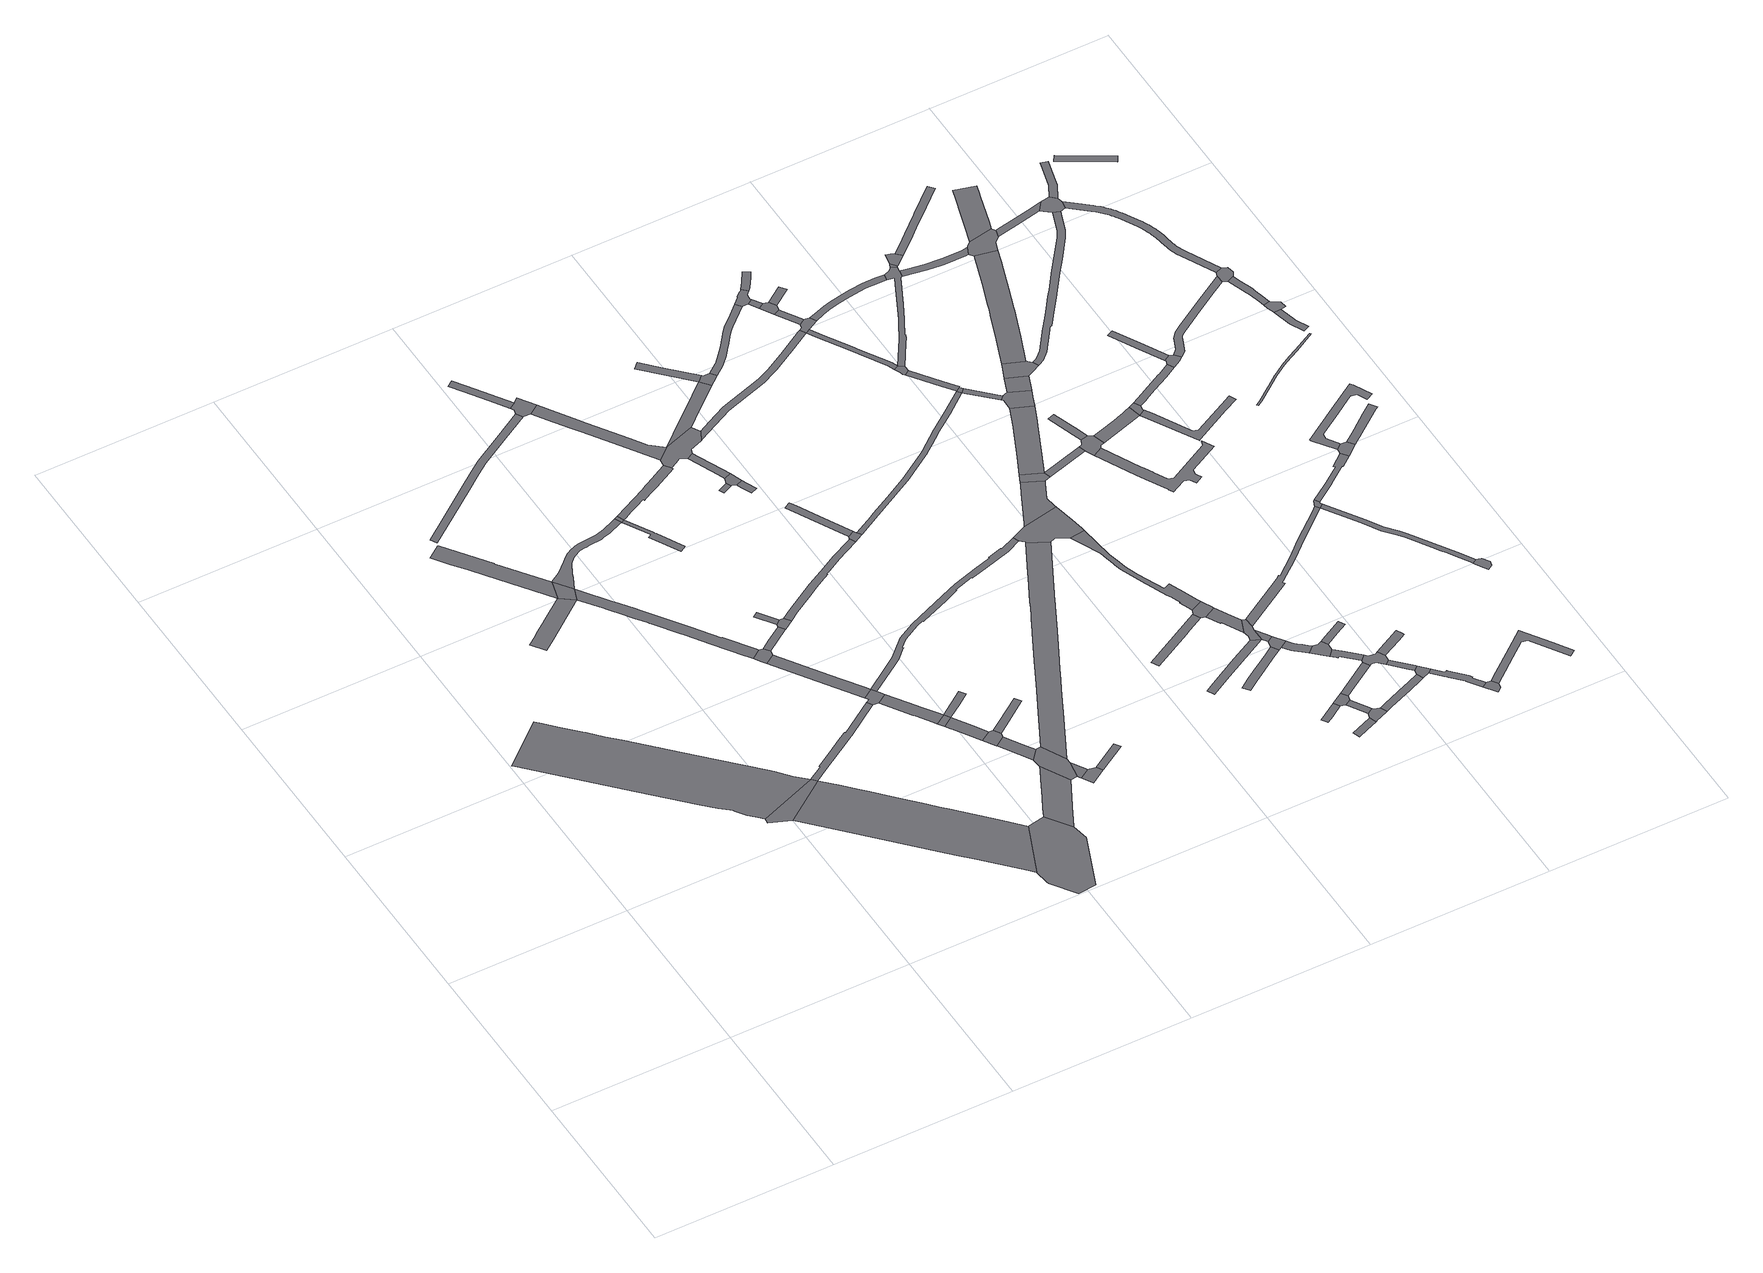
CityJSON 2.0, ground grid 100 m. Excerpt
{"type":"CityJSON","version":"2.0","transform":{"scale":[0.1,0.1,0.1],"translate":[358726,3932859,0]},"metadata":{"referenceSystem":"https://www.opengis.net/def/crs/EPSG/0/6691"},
"CityObjects":{
"road1":{"type":"Road","attributes":{"function":"2","RoadStructureAttribute.sectionType":"1"},"geometry":[{"type":"MultiSurface","lod":"1","boundaries":[[[0,1,2,3,4,5,6,7,8,9,10,11,12,13,14,15,16,17,18,19,20,21,22,23,24,25,26,27]]]}]},
"road2":{"type":"Road","geometry":[{"type":"MultiSurface","lod":"1","boundaries":[[[13,12,28,29,30]]]}]},
"road3":{"type":"Road","attributes":{"RoadStructureAttribute.sectionType":"1"},"geometry":[{"type":"MultiSurface","lod":"1","boundaries":[[[31,32,33,34,35,36,37,38,39,40]]]}]},
"road4":{"type":"Road","attributes":{"RoadStructureAttribute.sectionType":"1"},"geometry":[{"type":"MultiSurface","lod":"1","boundaries":[[[41,42,43,44,45,34,46,47,48,49,50]]]}]},
"road5":{"type":"Road","attributes":{"function":"2","RoadStructureAttribute.sectionType":"1"},"geometry":[{"type":"MultiSurface","lod":"1","boundaries":[[[51,52,53,54,55,56,57,58,30,29,59,60,61,62,63,64,65,66]]]}]},
"road6":{"type":"Road","geometry":[{"type":"MultiSurface","lod":"1","boundaries":[[[34,33,67,46]]]}]},
"road7":{"type":"Road","attributes":{"RoadStructureAttribute.sectionType":"1"},"geometry":[{"type":"MultiSurface","lod":"1","boundaries":[[[68,69,70,71,72,73,74,75,76,77,78,79,80,81,13,30]]]}]},
"road8":{"type":"Road","attributes":{"RoadStructureAttribute.sectionType":"1"},"geometry":[{"type":"MultiSurface","lod":"1","boundaries":[[[33,82,83,84,85,86,87,88,89,90,91,92,93,94,95,96,97,98,99,100,101,102,103,104,105,106,67]]]}]},
"road9":{"type":"Road","attributes":{"RoadStructureAttribute.sectionType":"1"},"geometry":[{"type":"MultiSurface","lod":"1","boundaries":[[[107,108,109,110,111,112,113,114,115,116,117,118,119,120,121,122,123,124,125,46,67,126,127,128,129,130,131,132,133,134,135,136,137,138,139,140,141,142,143,144]]]}]},
"road10":{"type":"Road","attributes":{"RoadStructureAttribute.sectionType":"1"},"geometry":[{"type":"MultiSurface","lod":"1","boundaries":[[[145,146,147,148,149,150,151,152,153,154,155,156,157,158,159,160]]]}]},
"road11":{"type":"Road","geometry":[{"type":"MultiSurface","lod":"1","boundaries":[[[161,162,163,164,165,96,95]]]}]},
"road12":{"type":"Road","geometry":[{"type":"MultiSurface","lod":"1","boundaries":[[[166,167,168,66,65,169,170,171,172,173]]]}]},
"road13":{"type":"Road","attributes":{"RoadStructureAttribute.sectionType":"1"},"geometry":[{"type":"MultiSurface","lod":"1","boundaries":[[[174,175,176,177,163,162,178,179,180]]]}]},
"road14":{"type":"Road","attributes":{"RoadStructureAttribute.sectionType":"1"},"geometry":[{"type":"MultiSurface","lod":"1","boundaries":[[[164,181,182,183,184,165]]]}]},
"road15":{"type":"Road","geometry":[{"type":"MultiSurface","lod":"1","boundaries":[[[180,185,73,72,186,187,188,189,174]]]}]},
"road16":{"type":"Road","attributes":{"RoadStructureAttribute.sectionType":"1"},"geometry":[{"type":"MultiSurface","lod":"1","boundaries":[[[190,191,192,193]]]}]},
"road17":{"type":"Road","geometry":[{"type":"MultiSurface","lod":"1","boundaries":[[[194,195,107,144]]]}]},
"road18":{"type":"Road","attributes":{"RoadStructureAttribute.sectionType":"1"},"geometry":[{"type":"MultiSurface","lod":"1","boundaries":[[[196,197,198,199,187,186,200,201,202,203]]]}]},
"road19":{"type":"Road","geometry":[{"type":"MultiSurface","lod":"1","boundaries":[[[192,183,182,204,205,193]]]}]},
"road20":{"type":"Road","attributes":{"RoadStructureAttribute.sectionType":"1"},"geometry":[{"type":"MultiSurface","lod":"1","boundaries":[[[206,207,208,209,210,211,212,213,194,144]]]}]},
"road21":{"type":"Road","attributes":{"RoadStructureAttribute.sectionType":"1"},"geometry":[{"type":"MultiSurface","lod":"1","boundaries":[[[214,215,216,217,218,168,167,219,220,221,222,223]]]}]},
"road22":{"type":"Road","geometry":[{"type":"MultiSurface","lod":"1","boundaries":[[[224,225,196,203]]]}]},
"road23":{"type":"Road","attributes":{"RoadStructureAttribute.sectionType":"1"},"geometry":[{"type":"MultiSurface","lod":"1","boundaries":[[[224,226,227,228,229,230,231,232,233,225]]]}]},
"road24":{"type":"Road","geometry":[{"type":"MultiSurface","lod":"1","boundaries":[[[234,235,236,230,229,237]]]}]},
"road25":{"type":"Road","attributes":{"RoadStructureAttribute.sectionType":"1"},"geometry":[{"type":"MultiSurface","lod":"1","boundaries":[[[238,239,240,241,242,243,244]]]}]},
"road26":{"type":"Road","attributes":{"RoadStructureAttribute.sectionType":"1"},"geometry":[{"type":"MultiSurface","lod":"1","boundaries":[[[245,246,247,248,249,250,234,237]]]}]},
"road27":{"type":"Road","attributes":{"RoadStructureAttribute.sectionType":"1"},"geometry":[{"type":"MultiSurface","lod":"1","boundaries":[[[251,252,253,254,196,225]]]}]},
"road28":{"type":"Road","attributes":{"RoadStructureAttribute.sectionType":"1"},"geometry":[{"type":"MultiSurface","lod":"1","boundaries":[[[255,256,257,258,259,260,261,262,195,194,263,264,265,266,267,268,269,270,271,272,273,274,275]]]}]},
"road29":{"type":"Road","geometry":[{"type":"MultiSurface","lod":"1","boundaries":[[[276,277,248,247,223,222,278,279]]]}]},
"road30":{"type":"Road","geometry":[{"type":"MultiSurface","lod":"1","boundaries":[[[159,280,281,282,283,284,244,243,285,160]]]}]},
"road31":{"type":"Road","attributes":{"RoadStructureAttribute.sectionType":"1"},"geometry":[{"type":"MultiSurface","lod":"1","boundaries":[[[278,286,287,288,279]]]}]},
"road32":{"type":"Road","geometry":[{"type":"MultiSurface","lod":"1","boundaries":[[[286,289,290,291,292,287]]]}]},
"road33":{"type":"Road","attributes":{"RoadStructureAttribute.sectionType":"1"},"geometry":[{"type":"MultiSurface","lod":"1","boundaries":[[[235,293,294,295,296,236]]]}]},
"road34":{"type":"Road","attributes":{"RoadStructureAttribute.sectionType":"1"},"geometry":[{"type":"MultiSurface","lod":"1","boundaries":[[[297,298,299,300,301,302,205,204,303,304,305,306,307,308,309,310,311,312,313]]]}]},
"road35":{"type":"Road","attributes":{"RoadStructureAttribute.sectionType":"1"},"geometry":[{"type":"MultiSurface","lod":"1","boundaries":[[[314,315,316,317,318,319,282,281,320,321,322,323,324,325,326]]]}]},
"road36":{"type":"Road","attributes":{"RoadStructureAttribute.sectionType":"1"},"geometry":[{"type":"MultiSurface","lod":"1","boundaries":[[[291,327,328,292]]]}]},
"road37":{"type":"Road","attributes":{"RoadStructureAttribute.sectionType":"1"},"geometry":[{"type":"MultiSurface","lod":"1","boundaries":[[[329,330,331,332]]]}]},
"road38":{"type":"Road","geometry":[{"type":"MultiSurface","lod":"1","boundaries":[[[275,274,333,334,335,336,337,338,339,340,314,326]]]}]},
"road39":{"type":"Road","attributes":{"RoadStructureAttribute.sectionType":"1"},"geometry":[{"type":"MultiSurface","lod":"1","boundaries":[[[335,341,342,343,344,345,346,336]]]}]},
"road40":{"type":"Road","geometry":[{"type":"MultiSurface","lod":"1","boundaries":[[[347,348,349,344,343,329,332]]]}]},
"road41":{"type":"Road","attributes":{"RoadStructureAttribute.sectionType":"1"},"geometry":[{"type":"MultiSurface","lod":"1","boundaries":[[[348,350,351,352,353,349]]]}]},
"road42":{"type":"Road","attributes":{"RoadStructureAttribute.sectionType":"1"},"geometry":[{"type":"MultiSurface","lod":"1","boundaries":[[[189,354,355,356,357,358,359,360,361,362,363,364,365,366,367,368,369,370,371,372,373,374,375,376,377,378,379,380,381,382,383,384,385,386,387,388,389,174]]]}]},
"road43":{"type":"Road","attributes":{"RoadStructureAttribute.sectionType":"1"},"geometry":[{"type":"MultiSurface","lod":"1","boundaries":[[[390,391,392,393,394,395,396]]]}]},
"road44":{"type":"Road","geometry":[{"type":"MultiSurface","lod":"1","boundaries":[[[397,313,312,398,399,400,390,396]]]}]},
"road45":{"type":"Road","attributes":{"RoadStructureAttribute.sectionType":"1"},"geometry":[{"type":"MultiSurface","lod":"1","boundaries":[[[401,402,314,340,403,404,405,406,407]]]}]},
"road46":{"type":"Road","attributes":{"RoadStructureAttribute.sectionType":"1"},"geometry":[{"type":"MultiSurface","lod":"1","boundaries":[[[408,409,410,411,412,413,414,415,416,417,418,419,420,277,276,421,422,423,424,425,426,427,428,429,430,431,432,433,434,435]]]}]},
"road47":{"type":"Road","attributes":{"RoadStructureAttribute.sectionType":"1"},"geometry":[{"type":"MultiSurface","lod":"1","boundaries":[[[436,437,438,439,407]]]}]},
"road48":{"type":"Road","geometry":[{"type":"MultiSurface","lod":"1","boundaries":[[[440,441,436,407,406,442,443]]]}]},
"road49":{"type":"Road","attributes":{"RoadStructureAttribute.sectionType":"1"},"geometry":[{"type":"MultiSurface","lod":"1","boundaries":[[[444,445,446,447,448,449,450,451,452,453,454,455,456,457,458,459,460,461,462,463,464,339,338]]]}]},
"road50":{"type":"Road","attributes":{"RoadStructureAttribute.sectionType":"1"},"geometry":[{"type":"MultiSurface","lod":"1","boundaries":[[[465,466,467,468,469,470,471,472,473,474,400,399,475,476,477,478,479,480,481,482,483,484,485,486]]]}]},
"road51":{"type":"Road","attributes":{"RoadStructureAttribute.sectionType":"1"},"geometry":[{"type":"MultiSurface","lod":"1","boundaries":[[[487,488,489,490,491,492,493,494,495,496,497,498,499,500,501,502,503,504,505,506,440,443]]]}]},
"road52":{"type":"Road","attributes":{"RoadStructureAttribute.sectionType":"1"},"geometry":[{"type":"MultiSurface","lod":"1","boundaries":[[[507,508,509,510,511,512]]]}]},
"road53":{"type":"Road","attributes":{"RoadStructureAttribute.sectionType":"1"},"geometry":[{"type":"MultiSurface","lod":"1","boundaries":[[[513,514,515,516,517,518,519,520,521]]]}]},
"road54":{"type":"Road","geometry":[{"type":"MultiSurface","lod":"1","boundaries":[[[434,522,523,524,525,526,527,528,529,530,531,376,375,532,435]]]}]},
"road55":{"type":"Road","attributes":{"RoadStructureAttribute.sectionType":"1"},"geometry":[{"type":"MultiSurface","lod":"1","boundaries":[[[533,534,535,536,537,538,539,540,541,542,543,544]]]}]},
"road56":{"type":"Road","attributes":{"RoadStructureAttribute.sectionType":"1"},"geometry":[{"type":"MultiSurface","lod":"1","boundaries":[[[545,546,547,548,549,550]]]}]},
"road57":{"type":"Road","attributes":{"RoadStructureAttribute.sectionType":"1"},"geometry":[{"type":"MultiSurface","lod":"1","boundaries":[[[551,552,553,554,555]]]}]},
"road58":{"type":"Road","attributes":{"RoadStructureAttribute.sectionType":"1"},"geometry":[{"type":"MultiSurface","lod":"1","boundaries":[[[556,557,558,559,560,561,562,563,564,565,566,567,524,523,568,569,570,571,572,573,574,575,576,577,578,579,580,581]]]}]},
"road59":{"type":"Road","geometry":[{"type":"MultiSurface","lod":"1","boundaries":[[[582,583,584,585,586,587,588,589,590,530,529]]]}]},
"road60":{"type":"Road","geometry":[{"type":"MultiSurface","lod":"1","boundaries":[[[591,512,511,592,593,594,595,556,581]]]}]},
"road61":{"type":"Road","geometry":[{"type":"MultiSurface","lod":"1","boundaries":[[[596,597,550,549,598,599,600]]]}]},
"road62":{"type":"Road","geometry":[{"type":"MultiSurface","lod":"1","boundaries":[[[601,602,603,604,605,606,607,608,609,610,611,496,495]]]}]},
"road63":{"type":"Road","attributes":{"RoadStructureAttribute.sectionType":"1"},"geometry":[{"type":"MultiSurface","lod":"1","boundaries":[[[612,593,592,613,614,615,616,617]]]}]},
"road64":{"type":"Road","attributes":{"RoadStructureAttribute.sectionType":"1"},"geometry":[{"type":"MultiSurface","lod":"1","boundaries":[[[618,619,602,601]]]}]},
"road65":{"type":"Road","attributes":{"RoadStructureAttribute.sectionType":"1"},"geometry":[{"type":"MultiSurface","lod":"1","boundaries":[[[620,621,599,598,622,623]]]}]},
"road66":{"type":"Road","geometry":[{"type":"MultiSurface","lod":"1","boundaries":[[[616,624,513,521,625,626,627,617]]]}]},
"road67":{"type":"Road","geometry":[{"type":"MultiSurface","lod":"1","boundaries":[[[619,618,628,629,630,631,632]]]}]},
"road68":{"type":"Road","geometry":[{"type":"MultiSurface","lod":"1","boundaries":[[[633,620,623,551,555,634,635,636,637]]]}]},
"road69":{"type":"Road","attributes":{"RoadStructureAttribute.sectionType":"1"},"geometry":[{"type":"MultiSurface","lod":"1","boundaries":[[[629,628,638,639]]]}]},
"road70":{"type":"Road","geometry":[{"type":"MultiSurface","lod":"1","boundaries":[[[640,641,625,521,642]]]}]},
"road71":{"type":"Road","geometry":[{"type":"MultiSurface","lod":"1","boundaries":[[[643,640,642,544,543,644,645]]]}]},
"road72":{"type":"Road","geometry":[{"type":"MultiSurface","lod":"1","boundaries":[[[586,585,646,647,648]]]}]},
"road73":{"type":"Road","geometry":[{"type":"MultiSurface","lod":"1","boundaries":[[[649,639,638,650,455,454,651,652]]]}]},
"road74":{"type":"Road","attributes":{"RoadStructureAttribute.sectionType":"1"},"geometry":[{"type":"MultiSurface","lod":"1","boundaries":[[[605,653,654,655,656,657,606]]]}]},
"road75":{"type":"Road","attributes":{"RoadStructureAttribute.sectionType":"1"},"geometry":[{"type":"MultiSurface","lod":"1","boundaries":[[[658,659,660,661,651,454,662,663,664,665,666,667]]]}]},
"road76":{"type":"Road","attributes":{"RoadStructureAttribute.sectionType":"1"},"geometry":[{"type":"MultiSurface","lod":"1","boundaries":[[[668,669,670,671,672,673,674,675,676,677,643,645]]]}]},
"road77":{"type":"Road","attributes":{"RoadStructureAttribute.sectionType":"1"},"geometry":[{"type":"MultiSurface","lod":"1","boundaries":[[[631,678,679,632]]]}]},
"road78":{"type":"Road","attributes":{"RoadStructureAttribute.sectionType":"1"},"geometry":[{"type":"MultiSurface","lod":"1","boundaries":[[[680,681,682,683,596,600]]]}]},
"road79":{"type":"Road","geometry":[{"type":"MultiSurface","lod":"1","boundaries":[[[684,672,671,685,686,687,688]]]}]},
"road80":{"type":"Road","geometry":[{"type":"MultiSurface","lod":"1","boundaries":[[[689,690,691,692,693,694,695,667,666]]]}]},
"road81":{"type":"Road","attributes":{"RoadStructureAttribute.sectionType":"1"},"geometry":[{"type":"MultiSurface","lod":"1","boundaries":[[[696,697,693,692,698,699,700]]]}]},
"road82":{"type":"Road","attributes":{"RoadStructureAttribute.sectionType":"1"},"geometry":[{"type":"MultiSurface","lod":"1","boundaries":[[[636,701,702,703,704,705,706,707,708,709,637]]]}]},
"road83":{"type":"Road","attributes":{"RoadStructureAttribute.sectionType":"1"},"geometry":[{"type":"MultiSurface","lod":"1","boundaries":[[[710,711,712,686,685,713,714,715,716,717]]]}]},
"road84":{"type":"Road","attributes":{"RoadStructureAttribute.sectionType":"1"},"geometry":[{"type":"MultiSurface","lod":"1","boundaries":[[[718,719,720,721,648,647,722,723,724,725]]]}]},
"road85":{"type":"Road","attributes":{"RoadStructureAttribute.sectionType":"1"},"geometry":[{"type":"MultiSurface","lod":"1","boundaries":[[[726,727,647,646]]]}]},
"road86":{"type":"Road","geometry":[{"type":"MultiSurface","lod":"1","boundaries":[[[699,465,486,728,729,730,731,700]]]}]},
"road87":{"type":"Road","attributes":{"RoadStructureAttribute.sectionType":"1"},"geometry":[{"type":"MultiSurface","lod":"1","boundaries":[[[687,732,733,734,735,688]]]}]},
"road88":{"type":"Road","geometry":[{"type":"MultiSurface","lod":"1","boundaries":[[[716,682,681,736,737,738,739,740,741,742,743,717]]]}]},
"road89":{"type":"Road","attributes":{"RoadStructureAttribute.sectionType":"1"},"geometry":[{"type":"MultiSurface","lod":"1","boundaries":[[[744,745,728,486]]]}]},
"road90":{"type":"Road","attributes":{"RoadStructureAttribute.sectionType":"1"},"geometry":[{"type":"MultiSurface","lod":"1","boundaries":[[[746,747,748,749,750,751,752,753,754,755,756,757,758,759,760,761,762,763,764,765,766,649,652]]]}]},
"road91":{"type":"Road","attributes":{"RoadStructureAttribute.sectionType":"1"},"geometry":[{"type":"MultiSurface","lod":"1","boundaries":[[[767,768,739,738,769,770,771,772]]]}]},
"road92":{"type":"Road","geometry":[{"type":"MultiSurface","lod":"1","boundaries":[[[771,705,704,773,774,772]]]}]},
"road93":{"type":"Road","geometry":[{"type":"MultiSurface","lod":"1","boundaries":[[[775,776,777,745,744,778,718,725]]]}]},
"road94":{"type":"Road","attributes":{"RoadStructureAttribute.sectionType":"1"},"geometry":[{"type":"MultiSurface","lod":"1","boundaries":[[[695,779,780,781,782,783,784,785,786,787,788,789,790,791,792,793,794,795,796,797,798,755,754,799,800,801,802,803,667]]]}]},
"road95":{"type":"Road","geometry":[{"type":"MultiSurface","lod":"1","boundaries":[[[804,727,726,805,806,807,808,809,810,811]]]}]},
"road96":{"type":"Road","attributes":{"RoadStructureAttribute.sectionType":"1"},"geometry":[{"type":"MultiSurface","lod":"1","boundaries":[[[810,812,813,814,815,811]]]}]},
"road97":{"type":"Road","attributes":{"RoadStructureAttribute.sectionType":"1"},"geometry":[{"type":"MultiSurface","lod":"1","boundaries":[[[816,817,818,819,741,740]]]}]},
"road98":{"type":"Road","attributes":{"RoadStructureAttribute.sectionType":"1"},"geometry":[{"type":"MultiSurface","lod":"1","boundaries":[[[626,820,821,822,823,824,825,826,827,828,829,830,831,832,833,834,835,836,627]]]}]},
"road99":{"type":"Road","attributes":{"RoadStructureAttribute.sectionType":"1"},"geometry":[{"type":"MultiSurface","lod":"1","boundaries":[[[837,777,776,838]]]}]},
"road100":{"type":"Road","attributes":{"RoadStructureAttribute.sectionType":"1"},"geometry":[{"type":"MultiSurface","lod":"1","boundaries":[[[839,840,841,842,843,844,845,846,847,848,849,850,851,852,853,774,773]]]}]},
"road101":{"type":"Road","geometry":[{"type":"MultiSurface","lod":"1","boundaries":[[[854,855,845,844,856,857]]]}]},
"road102":{"type":"Road","geometry":[{"type":"MultiSurface","lod":"1","boundaries":[[[858,859,860,837,838,861,862,863,864,865,866]]]}]},
"road103":{"type":"Road","attributes":{"RoadStructureAttribute.sectionType":"1"},"geometry":[{"type":"MultiSurface","lod":"1","boundaries":[[[867,868,869,870,871,872,873,874,875,876,877,878,879,880,881,882,883,884,885,886,887,888,806,805]]]}]},
"road104":{"type":"Road","attributes":{"RoadStructureAttribute.sectionType":"1"},"geometry":[{"type":"MultiSurface","lod":"1","boundaries":[[[889,890,891,892,893,894,895,896,809,808,897]]]}]},
"road105":{"type":"Road","geometry":[{"type":"MultiSurface","lod":"1","boundaries":[[[793,792,898,899]]]}]},
"road106":{"type":"Road","geometry":[{"type":"MultiSurface","lod":"1","boundaries":[[[898,900,901,902,903,899]]]}]},
"road107":{"type":"Road","geometry":[{"type":"MultiSurface","lod":"1","boundaries":[[[904,905,906,907,908,889,897,909]]]}]},
"road108":{"type":"Road","attributes":{"RoadStructureAttribute.sectionType":"1"},"geometry":[{"type":"MultiSurface","lod":"1","boundaries":[[[910,911,912,913,914,915,916,917,918,919,920,921,922,923,924,925,926,927,928,929,858,866]]]}]},
"road109":{"type":"Road","attributes":{"RoadStructureAttribute.sectionType":"1"},"geometry":[{"type":"MultiSurface","lod":"1","boundaries":[[[930,931,932,933,934,935,936,937,938,939,940,791,790]]]}]},
"road110":{"type":"Road","attributes":{"RoadStructureAttribute.sectionType":"1"},"geometry":[{"type":"MultiSurface","lod":"1","boundaries":[[[941,942,943,944,945,946,947,948,949,950,951,855,854]]]}]},
"road111":{"type":"Road","geometry":[{"type":"MultiSurface","lod":"1","boundaries":[[[952,953,830,829,954,955,956,957]]]}]},
"road112":{"type":"Road","attributes":{"RoadStructureAttribute.sectionType":"1"},"geometry":[{"type":"MultiSurface","lod":"1","boundaries":[[[897,958,959,960,961,962,963,964,965,966,967,909]]]}]},
"road113":{"type":"Road","attributes":{"RoadStructureAttribute.sectionType":"1"},"geometry":[{"type":"MultiSurface","lod":"1","boundaries":[[[968,969,970,971,972,973,906,905,974,975,976,977,978]]]}]},
"road114":{"type":"Road","attributes":{"RoadStructureAttribute.sectionType":"1"},"geometry":[{"type":"MultiSurface","lod":"1","boundaries":[[[979,980,981,982,983,984,985,986,987,988,989,990,901,900]]]}]},
"road115":{"type":"Road","attributes":{"RoadStructureAttribute.sectionType":"1"},"geometry":[{"type":"MultiSurface","lod":"1","boundaries":[[[829,991,992,993,994,995,996,997,998,999,1000,1001,1002,1003,1004,1005,1006,1007,954]]]}]},
"road116":{"type":"Road","attributes":{"RoadStructureAttribute.sectionType":"1"},"geometry":[{"type":"MultiSurface","lod":"1","boundaries":[[[1008,1009,1010,1011,1012,1013,1014,1015,1016,1017,1018,1019,1020,1021,1022,1023,864,863,1024,1025,1026,1027,1028,1029,1030,1031,1032,1033,1034,1035,1036,1037,1038,1039,1040]]]}]},
"road117":{"type":"Road","attributes":{"RoadStructureAttribute.sectionType":"1"},"geometry":[{"type":"MultiSurface","lod":"1","boundaries":[[[1041,1042,1043,1044,1045,957,956,1046,1047,1048,1049,1050,1051]]]}]},
"road118":{"type":"Road","geometry":[{"type":"MultiSurface","lod":"1","boundaries":[[[934,920,919,1052,1053,1054,1055,1056,1057,935]]]}]},
"road119":{"type":"Road","attributes":{"RoadStructureAttribute.sectionType":"1"},"geometry":[{"type":"MultiSurface","lod":"1","boundaries":[[[1058,1059,1060,1061,1062,1063]]]}]},
"road120":{"type":"Road","geometry":[{"type":"MultiSurface","lod":"1","boundaries":[[[1064,1065,1066,1063,1062,1067,968,978]]]}]},
"road121":{"type":"Road","geometry":[{"type":"MultiSurface","lod":"1","boundaries":[[[1068,1001,1000,1069,1070,1071,1072,1073,1074,1075]]]}]},
"road122":{"type":"Road","attributes":{"RoadStructureAttribute.sectionType":"1"},"geometry":[{"type":"MultiSurface","lod":"1","boundaries":[[[1055,1076,1077,1078,1079,1080,1081,1082,1083,1084,1056]]]}]},
"road123":{"type":"Road","geometry":[{"type":"MultiSurface","lod":"1","boundaries":[[[1041,1051,1085,1086,1087,1088]]]}]},
"road124":{"type":"Road","attributes":{"RoadStructureAttribute.sectionType":"1"},"geometry":[{"type":"MultiSurface","lod":"1","boundaries":[[[1053,1089,1090,1091,1092,1093,1094,1095,1096,1054]]]}]},
"road125":{"type":"Road","attributes":{"RoadStructureAttribute.sectionType":"1"},"geometry":[{"type":"MultiSurface","lod":"1","boundaries":[[[1087,1097,1098,1099,1100,1101,1102,1103,1104,1105,1106,1107,1108,1109,1110,1088]]]}]},
"road126":{"type":"Road","attributes":{"RoadStructureAttribute.sectionType":"1"},"geometry":[{"type":"MultiSurface","lod":"1","boundaries":[[[1065,1111,1112,1113,1114,1115,1116,1117,1118,1119,1120,1121,1122,1123,1124,1125,1126,1127,1128,1129,1130,1131,1132,1133,1134,1135,1136,1137,1138,1139,1140,1066]]]}]},
"road127":{"type":"Road","attributes":{"RoadStructureAttribute.sectionType":"1"},"geometry":[{"type":"MultiSurface","lod":"1","boundaries":[[[1141,1142,1143,1144,1086,1085,1145,1146,1147,1148,1149]]]}]},
"road128":{"type":"Road","attributes":{"RoadStructureAttribute.sectionType":"1"},"geometry":[{"type":"MultiSurface","lod":"1","boundaries":[[[1150,1151,1152,1153,1154,1155,1156,1157,1158,1159,1160,1161,1162,1163,1164,1165,1166,1167,1168]]]}]},
"road129":{"type":"Road","geometry":[{"type":"MultiSurface","lod":"1","boundaries":[[[1169,1170,1171,1172,1093,1092,1008,1040]]]}]},
"road130":{"type":"Road","attributes":{"RoadStructureAttribute.sectionType":"1"},"geometry":[{"type":"MultiSurface","lod":"1","boundaries":[[[1173,1174,1172,1171,1175,1176,1177,1178]]]}]},
"road131":{"type":"Road","attributes":{"RoadStructureAttribute.sectionType":"1"},"geometry":[{"type":"MultiSurface","lod":"1","boundaries":[[[1179,1180,1181,1182,1183,1184,1185,1186,1187,1188,1189,1190,1191,1192,1193,1194,1195,1196,1197,1198,1199,1200,1201,1202,1203,1204,1205,1206,1207,1208,1209,1210,1211,1212,1213,1214,1215,1216,1217,1218,1219,1220,1170,1169,1221,1222,1223,1224,1225,1226,1227,1228,1229,1230,1231,1232,1233,1234,1235,1236,1237,1238,1239,1240,1241,1242,1243,1244,1245,1246,1247,1248,1249,1250,1251,1252,1253,1254,1255,1256,1257,1258,1259,1260,1261]]]}]},
"road132":{"type":"Road","attributes":{"RoadStructureAttribute.sectionType":"1"},"geometry":[{"type":"MultiSurface","lod":"1","boundaries":[[[1262,1263,1264,1265,1266,1267,1268,1269]]]}]},
"road133":{"type":"Road","attributes":{"RoadStructureAttribute.sectionType":"1"},"geometry":[{"type":"MultiSurface","lod":"1","boundaries":[[[1270,1271,1272,1273,1274,1275,1276,1277,1278,1279,1280,1281,1282,1283,1284]]]}]},
"road134":{"type":"Road","geometry":[{"type":"MultiSurface","lod":"1","boundaries":[[[1261,1260,1126,1125,1270,1284,1285,1286]]]}]},
"road135":{"type":"Road","geometry":[{"type":"MultiSurface","lod":"1","boundaries":[[[1287,1288,1276,1275,1289,1290,1266,1265]]]}]},
"road136":{"type":"Road","attributes":{"RoadStructureAttribute.sectionType":"1"},"geometry":[{"type":"MultiSurface","lod":"1","boundaries":[[[1291,1292,1293,1294]]]}]}
},
"vertices":[
[9,2132,0],[23,2120,0],[230,1902,0],[445,1676,0],[665,1446,0],[730,1383,0],[761,1358,0],[775,1344,0],[785,1333,0],[793,1323,0],[829,1271,0],[859,1242,0],[892,1207,0],[1217,1327,0],[1151,1391,0],[1091,1464,0],[1075,1481,0],[888,1678,0],[718,1853,0],[686,1886,0],[685,1887,0],[558,2019,0],[500,2079,0],[433,2150,0],[429,2154,0],[342,2244,0],[280,2309,0],[251,2339,0],
[890,1177,0],[1002,1131,0],[1243,1304,0],
[575,2747,0],[612,2775,0],[848,2956,0],[773,3011,0],[645,2914,0],[625,2899,0],[568,2855,0],[541,2834,0],[498,2802,0],[550,2728,0],
[377,3557,0],[438,3472,0],[497,3392,0],[549,3319,0],[661,3165,0],[805,3120,0],[626,3367,0],[626,3368,0],[453,3606,0],[450,3610,0],
[1880,622,0],[1697,818,0],[1661,858,0],[1618,904,0],[1511,1017,0],[1420,1116,0],[1386,1153,0],[1324,1221,0],[1022,1110,0],[1176,946,0],[1513,588,0],[1571,527,0],[1641,453,0],[1821,264,0],[1849,234,0],[1968,526,0],
[875,3024,0],
[1312,1347,0],[1494,1461,0],[1533,1485,0],[1537,1488,0],[1732,1619,0],[1713,1647,0],[1523,1519,0],[1520,1525,0],[1515,1521,0],[1469,1493,0],[1411,1457,0],[1297,1385,0],[1301,1380,0],[1293,1375,0],
[931,2842,0],[938,2832,0],[1005,2738,0],[1008,2734,0],[1027,2707,0],[1069,2648,0],[1074,2640,0],[1085,2623,0],[1165,2509,0],[1181,2486,0],[1263,2366,0],[1364,2216,0],[1370,2208,0],[1387,2182,0],[1441,2219,0],[1433,2231,0],[1331,2382,0],[1327,2380,0],[1231,2521,0],[1135,2660,0],[1076,2744,0],[1063,2762,0],[1014,2830,0],[987,2867,0],[897,2993,0],
[1284,3341,0],[1271,3335,0],[1203,3306,0],[1152,3291,0],[1063,3283,0],[1050,3282,0],[1044,3281,0],[1037,3280,0],[1024,3276,0],[1010,3271,0],[1000,3267,0],[988,3262,0],[976,3255,0],[965,3248,0],[955,3240,0],[944,3231,0],[923,3211,0],[922,3210,0],[866,3158,0],[907,3093,0],[920,3121,0],[951,3181,0],[972,3202,0],[982,3210,0],[993,3218,0],[1004,3224,0],[1015,3230,0],[1028,3235,0],[1041,3239,0],[1042,3239,0],[1054,3242,0],[1067,3243,0],[1093,3246,0],[1160,3251,0],[1174,3256,0],[1217,3268,0],[1286,3298,0],[1300,3304,0],
[1081,4114,0],[1066,4105,0],[908,4013,0],[843,3965,0],[744,3892,0],[581,3770,0],[437,3662,0],[458,3628,0],[604,3737,0],[769,3860,0],[866,3932,0],[932,3981,0],[998,4019,0],[1102,4080,0],[1246,4163,0],[1226,4198,0],
[1415,2141,0],[1429,2120,0],[1483,2156,0],[1486,2183,0],[1463,2215,0],
[2175,320,0],[2158,411,0],[2066,545,0],[1858,150,0],[1860,138,0],[1951,9,0],[1955,6,0],[2053,17,0],
[1776,1716,0],[1761,1737,0],[1690,1843,0],[1651,1902,0],[1551,1936,0],[1636,1807,0],[1722,1680,0],
[1616,2270,0],[1622,2274,0],[1599,2307,0],[1511,2248,0],
[1735,1661,0],[1762,1615,0],[1817,1652,0],[1803,1674,0],[1794,1687,0],
[1560,2446,0],[1531,2426,0],[1603,2325,0],[1629,2348,0],
[1317,3312,0],[1301,3348,0],
[1994,1387,0],[1978,1411,0],[1928,1486,0],[1887,1549,0],[1865,1459,0],[1872,1449,0],[1922,1373,0],[1937,1350,0],
[1676,2310,0],[1653,2344,0],
[1382,3162,0],[1383,3161,0],[1364,3150,0],[1450,2988,0],[1485,3008,0],[1407,3155,0],[1405,3158,0],[1397,3172,0],
[2209,826,0],[2183,776,0],[2125,662,0],[2092,597,0],[2067,548,0],[2160,416,0],[2220,533,0],[2223,539,0],[2304,697,0],[2221,850,0],
[1959,1317,0],[2015,1354,0],
[1978,1287,0],[1980,1284,0],[2027,1211,0],[2068,1145,0],[2125,1180,0],[2077,1257,0],[2066,1275,0],[2026,1337,0],
[2167,1114,0],[2172,1139,0],[2150,1177,0],[2111,1076,0],
[1113,4484,0],[1070,4549,0],[1037,4527,0],[1081,4461,0],[1157,4344,0],[1222,4245,0],[1256,4267,0],
[2116,1068,0],[2136,1037,0],[2217,905,0],[2262,962,0],[2223,1024,0],[2171,1108,0],
[2097,1412,0],[2161,1458,0],[2152,1470,0],[2137,1490,0],
[1667,3535,0],[1666,3535,0],[1541,3469,0],[1527,3462,0],[1497,3446,0],[1366,3380,0],[1357,3376,0],[1314,3354,0],[1331,3318,0],[1376,3340,0],[1399,3351,0],[1414,3359,0],[1469,3387,0],[1473,3378,0],[1485,3384,0],[1525,3404,0],[1545,3414,0],[1565,3424,0],[1700,3495,0],[1696,3505,0],[1670,3537,0],
[2360,832,0],[2292,963,0],[2344,700,0],[2360,802,0],
[1252,4167,0],[1289,4164,0],[1344,4201,0],[1285,4291,0],[1269,4278,0],[1234,4227,0],
[2355,682,0],[2412,718,0],[2368,789,0],
[2391,624,0],[2448,660,0],[2476,676,0],[2455,710,0],
[2226,1177,0],[2369,1280,0],[2345,1313,0],[2203,1214,0],
[2187,2647,0],[2071,2589,0],[1968,2533,0],[1878,2484,0],[1708,2381,0],[1707,2381,0],[1729,2346,0],[1828,2406,0],[1897,2448,0],[1935,2469,0],[1987,2497,0],[1984,2503,0],[2007,2515,0],[2087,2559,0],[2146,2588,0],[2214,2622,0],[2199,2653,0],
[1744,3637,0],[1671,3699,0],[1620,3778,0],[1490,3978,0],[1455,4033,0],[1400,4116,0],[1359,4058,0],[1414,3975,0],[1442,3933,0],[1534,3793,0],[1555,3761,0],[1675,3579,0],[1676,3578,0],
[2631,771,0],[2608,804,0],
[1870,3279,0],[1818,3255,0],[1831,3228,0],[1883,3252,0],
[1731,3523,0],[1759,3538,0],[1796,3521,0],[1831,3541,0],[1841,3567,0],[1912,3592,0],[1943,3649,0],[1917,3696,0],
[1800,3511,0],[1867,3355,0],[1883,3314,0],[1921,3329,0],[1904,3370,0],[1847,3503,0],
[1891,3256,0],[1910,3247,0],[1947,3262,0],
[1921,3218,0],[1946,3162,0],[1982,3178,0],[1958,3234,0],
[1958,1799,0],[1996,1824,0],[2053,1879,0],[2054,1880,0],[2051,1886,0],[2091,1925,0],[2185,1976,0],[2227,1993,0],[2230,1988,0],[2236,1991,0],[2393,2056,0],[2469,2088,0],[2473,2089,0],[2471,2095,0],[2501,2107,0],[2581,2131,0],[2583,2126,0],[2586,2126,0],[2632,2140,0],[2732,2169,0],[2823,2196,0],[2901,2232,0],[2887,2263,0],[2810,2229,0],[2802,2226,0],[2800,2232,0],[2720,2208,0],[2722,2202,0],[2622,2173,0],[2490,2133,0],[2398,2095,0],[2172,2001,0],[2075,1947,0],[2061,1934,0],[1974,1851,0],[1918,1812,0],
[2240,2690,0],[2148,2865,0],[2088,2980,0],[2070,3013,0],[2061,3008,0],[2035,2994,0],[2205,2671,0],
[2200,2657,0],[2231,2630,0],[2268,2649,0],[2250,2671,0],
[2028,3881,0],[1891,3765,0],[1933,3710,0],[1997,3766,0],[2137,3886,0],[2145,3892,0],[2102,3945,0],
[2831,2022,0],[2816,1993,0],[2741,1846,0],[2723,1809,0],[2698,1761,0],[2690,1744,0],[2650,1667,0],[2646,1659,0],[2559,1488,0],[2525,1421,0],[2468,1308,0],[2378,1132,0],[2316,1010,0],[2441,992,0],[2484,1076,0],[2575,1254,0],[2605,1312,0],[2623,1349,0],[2636,1374,0],[2665,1431,0],[2710,1520,0],[2756,1609,0],[2833,1761,0],[2841,1777,0],[2846,1787,0],[2938,1967,0],[3032,2151,0],[2925,2205,0],
[2135,3976,0],[2000,4116,0],[1911,4208,0],[1879,4177,0],
[2177,3968,0],[2142,3969,0],[2180,3920,0],[2202,3938,0],
[1921,3596,0],[2023,3648,0],[2132,3704,0],[2376,3783,0],[2439,3813,0],[2470,3828,0],[2558,3878,0],[2596,3901,0],[2659,3939,0],[2705,3966,0],[2718,3974,0],[2701,4006,0],[2688,3999,0],[2600,3946,0],[2539,3910,0],[2453,3860,0],[2436,3852,0],[2428,3848,0],[2363,3817,0],[2118,3738,0],[2011,3684,0],
[3151,3267,0],[3030,3172,0],[2934,3101,0],[2923,3092,0],[2801,2994,0],[2783,2982,0],[2626,2879,0],[2499,2809,0],[2385,2746,0],[2364,2734,0],[2399,2723,0],[2494,2775,0],[2612,2839,0],[2640,2855,0],[2816,2970,0],[2818,2972,0],[2868,3012,0],[2930,3063,0],[2940,3071,0],[2967,3090,0],[3047,3150,0],[3168,3245,0],
[2258,3983,0],[2305,4033,0],[2318,4050,0],[2342,4079,0],[2347,4084,0],[2395,4149,0],[2420,4177,0],[2431,4187,0],[2542,4287,0],[2517,4315,0],[2444,4249,0],[2408,4217,0],[2394,4204,0],[2369,4175,0],[2364,4168,0],[2319,4109,0],[2293,4077,0],[2277,4058,0],[2235,4013,0],[2233,4011,0],
[3044,1195,0],[3064,1155,0],[3283,1274,0],[3312,1290,0],[3402,1339,0],[3381,1378,0],
[3533,1087,0],[3405,1017,0],[3232,922,0],[3180,893,0],[3201,854,0],[3324,921,0],[3427,978,0],[3555,1048,0],[3585,1064,0],
[3060,2160,0],[3129,2126,0],[3212,2135,0],[3211,2144,0],[3209,2157,0],[3193,2250,0],[3186,2284,0],[3174,2344,0],[2974,2303,0],[2896,2267,0],[2926,2209,0],
[3549,965,0],[3479,920,0],[3462,909,0],[3395,865,0],[3338,825,0],[3364,788,0],[3420,828,0],[3486,871,0],[3561,919,0],[3574,927,0],[3621,958,0],[3597,996,0],
[3560,446,0],[3572,424,0],[3580,411,0],[3618,435,0],[3687,479,0],[3666,512,0],
[3768,338,0],[3650,289,0],[3664,251,0],[3722,275,0],[3783,301,0],
[3459,1436,0],[3451,1453,0],[3418,1532,0],[3386,1614,0],[3368,1606,0],[3350,1600,0],[3288,1748,0],[3260,1827,0],[3250,1865,0],[3247,1878,0],[3238,1919,0],[3234,1939,0],[3158,2061,0],[3203,1962,0],[3207,1935,0],[3211,1915,0],[3220,1871,0],[3223,1860,0],[3233,1819,0],[3263,1735,0],[3280,1696,0],[3339,1553,0],[3349,1532,0],[3371,1478,0],[3365,1476,0],[3394,1407,0],
[3170,2360,0],[3164,2415,0],[3208,2506,0],[3216,2522,0],[3107,2573,0],[3100,2557,0],[3075,2507,0],[3014,2383,0],[2986,2327,0],
[3385,1380,0],[3425,1331,0],[3491,1366,0],[3487,1374,0],[3461,1431,0],
[3732,555,0],[3703,536,0],[3713,472,0],[3747,493,0],[3754,521,0],
[2574,4286,0],[2604,4305,0],[2599,4313,0],[2602,4343,0],[2622,4363,0],[2593,4391,0],[2590,4384,0],[2584,4378,0],[2577,4377,0],[2552,4354,0],[2554,4349,0],
[3536,1280,0],[3466,1257,0],[3471,1261,0],[3474,1256,0],[3533,1148,0],[3565,1227,0],
[2606,4233,0],[2638,4252,0],
[3811,389,0],[3762,469,0],[3721,460,0],[3777,368,0],
[3541,1114,0],[3583,1139,0],[3589,1163,0],[3587,1221,0],
[2649,4160,0],[2684,4178,0],[2686,4186,0],[2690,4208,0],[2667,4246,0],
[3816,382,0],[3792,305,0],[3822,317,0],[3864,335,0],[3848,372,0],
[2722,4039,0],[2755,4061,0],
[3638,1058,0],[3623,1080,0],[3605,1035,0],
[3680,998,0],[3625,960,0],[3639,969,0],
[3251,2533,0],[3240,2571,0],[3130,2622,0],
[2785,4053,0],[2717,4015,0],[2743,3987,0],[2803,4019,0],
[2635,4377,0],[2675,4435,0],[2695,4468,0],[2659,4489,0],[2621,4428,0],
[2976,3593,0],[2887,3746,0],[2864,3784,0],[2780,3924,0],[2746,3928,0],[2845,3764,0],[2868,3723,0],[2951,3581,0],[2965,3547,0],[2991,3557,0],
[3670,928,0],[3681,918,0],[3683,916,0],[3738,868,0],[3774,903,0],[3758,917,0],[3737,935,0],[3717,953,0],[3705,963,0],[3699,970,0],
[2788,4277,0],[2762,4313,0],
[3809,557,0],[3951,649,0],[3930,682,0],[3763,575,0],
[3806,898,0],[3811,800,0],[3843,834,0],[3846,874,0],[3827,909,0],
[2976,3518,0],[2983,3501,0],[2984,3497,0],[2992,3487,0],[3019,3507,0],[3018,3533,0],[3018,3537,0],
[3179,3289,0],[3128,3359,0],[3106,3331,0],[3152,3268,0],[3180,3287,0],
[3898,350,0],[4038,406,0],[4111,437,0],[4131,445,0],[4115,482,0],[4057,458,0],[4023,443,0],[3883,387,0],[3853,374,0],
[3891,791,0],[3889,793,0],[3881,801,0],[3838,775,0],[3842,770,0],[3848,777,0],[3931,697,0],[3959,725,0],
[3317,3037,0],[3272,2934,0],[3264,2916,0],[3182,2733,0],[3293,2687,0],[3373,2865,0],[3385,2893,0],[3427,2990,0],
[3486,2603,0],[3475,2641,0],
[3188,3266,0],[3188,3267,0],[3176,3283,0],[3181,3287,0],
[3922,916,0],[3986,950,0],[3966,985,0],[3840,916,0],
[3959,654,0],[3987,651,0],[4021,616,0],[4044,637,0],[4048,670,0],[4027,710,0],[4012,702,0],[3976,709,0],
[3308,3106,0],[3329,3128,0],
[2806,4021,0],[2855,4041,0],[2895,4054,0],[2937,4065,0],[3003,4077,0],[3058,4087,0],[3125,4094,0],[3196,4094,0],[3238,4091,0],[3245,4127,0],[3243,4127,0],[3197,4131,0],[3122,4131,0],[3053,4123,0],[3050,4122,0],[3049,4122,0],[3002,4114,0],[2929,4101,0],[2884,4090,0],[2842,4075,0],[2789,4055,0],
[4139,539,0],[4053,629,0],[4029,606,0],[4092,540,0],[4121,510,0],[4145,532,0],
[4169,461,0],[4192,482,0],
[3452,3049,0],[3469,3090,0],[3358,3136,0],[3316,3098,0],
[3102,3672,0],[3119,3699,0],[3131,3722,0],[3125,3724,0],[3135,3742,0],[3160,3787,0],[3178,3818,0],[3222,3908,0],[3303,4071,0],[3306,4076,0],[3311,4075,0],[3315,4075,0],[3321,4114,0],[3327,4144,0],[3296,4158,0],[3295,4158,0],[3291,4151,0],[3287,4147,0],[3279,4141,0],[3254,4131,0],[3278,4084,0],[3258,4044,0],[3154,3832,0],[3137,3803,0],[3089,3716,0],
[3493,2646,0],[3509,2556,0],[3563,2583,0],[3570,2599,0],[3594,2606,0],[3574,2671,0],[3548,2686,0],[3508,2676,0],
[3530,2742,0],[3479,2893,0],[3441,2881,0],[3492,2726,0],
[4153,724,0],[4200,749,0],[4193,762,0],[4179,789,0],
[3874,1338,0],[3864,1351,0],[3874,1357,0],[3938,1408,0],[3956,1422,0],[4005,1461,0],[4069,1521,0],[4092,1542,0],[4239,1665,0],[4278,1698,0],[4261,1720,0],[4234,1697,0],[4074,1563,0],[3986,1482,0],[3878,1395,0],[3875,1401,0],[3854,1384,0],
[3395,3226,0],[3506,3181,0],
[4223,403,0],[4227,400,0],[4239,387,0],[4297,325,0],[4299,321,0],[4350,248,0],[4378,267,0],[4336,328,0],[4342,332,0],[4330,351,0],[4329,351,0],[4258,428,0],[4253,433,0],[4245,426,0],[4240,431,0],
[4428,231,0],[4405,263,0],[4396,181,0],[4422,203,0],
[3432,3318,0],[3420,3287,0],[3418,3283,0],[3542,3199,0],[3576,3217,0],[3584,3221,0],[3569,3252,0],[3548,3270,0],[3543,3274,0],
[3619,2333,0],[3644,2287,0],[3693,2195,0],[3704,2173,0],[3705,2170,0],[3717,2146,0],[3747,2161,0],[3799,2188,0],[3827,2180,0],[3845,2145,0],[3886,2166,0],[3868,2200,0],[3876,2229,0],[4043,2317,0],[4008,2380,0],[3999,2351,0],[3767,2228,0],[3738,2237,0],[3699,2311,0],[3697,2315,0],[3673,2361,0],[3666,2374,0],
[3819,2754,0],[3794,2743,0],[3775,2736,0],[3738,2722,0],[3711,2712,0],[3686,2704,0],[3672,2700,0],[3653,2694,0],[3836,2682,0],
[3332,4148,0],[3305,4180,0],
[3389,4197,0],[3362,4227,0],[3344,4237,0],[3317,4242,0],
[3867,2711,0],[3873,2734,0],[3854,2770,0],[3847,2766,0],[3827,2757,0],[3872,2703,0],
[3544,3276,0],[3606,3432,0],[3673,3614,0],[3675,3621,0],[3719,3744,0],[3731,3779,0],[3739,3803,0],[3763,3875,0],[3780,3924,0],[3804,3998,0],[3686,4022,0],[3625,3841,0],[3581,3715,0],[3579,3710,0],[3573,3692,0],[3561,3657,0],[3552,3633,0],[3519,3545,0],[3494,3475,0],[3471,3417,0],
[3441,4053,0],[3519,4046,0],[3534,4045,0],[3657,4044,0],[3666,4045,0],[3685,4088,0],[3655,4084,0],[3538,4085,0],[3536,4085,0],[3450,4093,0],[3364,4107,0],
[4497,286,0],[4576,350,0],[4663,420,0],[4698,414,0],[4759,319,0],[4823,220,0],[4856,242,0],[4793,340,0],[4693,495,0],[4560,388,0],[4454,303,0],
[4275,1756,0],[4274,1755,0],[4299,1717,0],[4293,1727,0],[4296,1735,0],[4280,1759,0],
[3860,2640,0],[4002,2389,0],[4009,2392,0],[4214,2501,0],[4295,2543,0],[4277,2579,0],[4218,2548,0],[4034,2451,0],[4007,2461,0],[3894,2666,0],
[4125,2914,0],[4058,2876,0],[4056,2875,0],[3967,2828,0],[3919,2803,0],[3887,2786,0],[3906,2750,0],[3938,2767,0],[3986,2793,0],[4076,2840,0],[4145,2879,0],
[3490,4283,0],[3495,4288,0],[3498,4290,0],[3558,4345,0],[3588,4372,0],[3599,4381,0],[3753,4516,0],[3727,4546,0],[3580,4417,0],[3572,4411,0],[3471,4320,0],[3442,4295,0],
[4401,1508,0],[4455,1416,0],[4501,1360,0],[4531,1323,0],[4536,1316,0],[4612,1195,0],[4639,1150,0],[4653,1129,0],[4675,1093,0],[4730,1002,0],[4754,1017,0],[4699,1107,0],[4554,1339,0],[4549,1345,0],[4529,1370,0],[4478,1432,0],[4424,1522,0],
[4162,4088,0],[4119,3970,0],[4096,3930,0],[4009,3812,0],[3950,3732,0],[3949,3730,0],[3884,3641,0],[3866,3617,0],[3856,3604,0],[3806,3535,0],[3796,3521,0],[3793,3517,0],[3734,3438,0],[3726,3427,0],[3637,3304,0],[3595,3265,0],[3587,3223,0],[3618,3238,0],[3663,3282,0],[3750,3402,0],[3753,3406,0],[3767,3425,0],[3772,3422,0],[3839,3512,0],[3840,3513,0],[3898,3593,0],[3903,3600,0],[3987,3714,0],[4042,3788,0],[4130,3908,0],[4156,3954,0],[4184,4031,0],[4201,4077,0],
[4547,1970,0],[4474,1912,0],[4481,1902,0],[4404,1845,0],[4381,1827,0],[4397,1805,0],[4424,1825,0],[4499,1881,0],[4512,1892,0],[4516,1887,0],[4576,1934,0],
[3821,4050,0],[3851,4076,0],[3863,4120,0],[3849,4139,0],[3715,4115,0],[3692,4095,0],
[4085,3106,0],[4009,3247,0],[3974,3229,0],[4049,3087,0],[4128,2945,0],[4163,2965,0],
[4189,2904,0],[4212,2924,0],[4185,2955,0],[4132,2937,0],
[4784,1010,0],[4730,1001,0],[4752,964,0],[4775,927,0],[4800,942,0],[4807,971,0],[4807,972,0],[4808,972,0],
[3864,4187,0],[3915,4360,0],[3919,4372,0],[3935,4428,0],[3819,4462,0],[3803,4405,0],[3800,4392,0],[3775,4311,0],[3748,4219,0],
[4641,1987,0],[4613,2022,0],[4583,2026,0],[4550,2000,0],
[3880,4082,0],[3973,4101,0],[4077,4123,0],[4111,4130,0],[4149,4178,0],[4066,4161,0],[3989,4146,0],[3873,4122,0],
[4536,2094,0],[4541,2124,0],[4550,2130,0],[4674,2211,0],[4789,2286,0],[4790,2285,0],[4819,2279,0],[4846,2225,0],[4884,2243,0],[4834,2343,0],[4825,2359,0],[4662,2253,0],[4464,2124,0],[4469,2116,0],
[4227,2936,0],[4243,2951,0],[4251,2968,0],[4257,2983,0],[4275,3026,0],[4278,3034,0],[4282,3039,0],[4285,3044,0],[4291,3051,0],[4299,3058,0],[4309,3064,0],[4417,3133,0],[4480,3173,0],[4573,3229,0],[4637,3268,0],[4636,3314,0],[4631,3311,0],[4459,3208,0],[4406,3174,0],[4305,3110,0],[4287,3098,0],[4277,3091,0],[4267,3083,0],[4259,3075,0],[4258,3073,0],[4249,3062,0],[4247,3060,0],[4242,3052,0],[4237,3041,0],[4212,2981,0],
[4836,2193,0],[4776,2148,0],[4687,2079,0],[4652,2053,0],[4676,2015,0],[4684,2020,0],[4762,2080,0],[4846,2143,0],[4863,2156,0],
[4827,2753,0],[4711,2689,0],[4664,2666,0],[4607,2634,0],[4564,2606,0],[4539,2590,0],[4478,2541,0],[4469,2535,0],[4388,2475,0],[4363,2459,0],[4368,2451,0],[4394,2467,0],[4475,2527,0],[4545,2582,0],[4567,2596,0],[4612,2625,0],[4669,2657,0],[4716,2680,0],[4832,2745,0],
[4230,4085,0],[4238,4131,0],[4232,4160,0],[4202,4189,0],
[4264,4350,0],[4239,4257,0],[4276,4242,0],[4301,4335,0],[4319,4402,0],[4281,4412,0],
[4587,3540,0],[4582,3551,0],[4578,3561,0],[4574,3572,0],[4570,3582,0],[4567,3593,0],[4565,3602,0],[4564,3604,0],[4562,3616,0],[4560,3627,0],[4556,3659,0],[4554,3672,0],[4553,3680,0],[4552,3686,0],[4549,3700,0],[4546,3714,0],[4542,3727,0],[4541,3731,0],[4538,3741,0],[4534,3754,0],[4529,3767,0],[4524,3781,0],[4519,3794,0],[4513,3806,0],[4507,3819,0],[4501,3832,0],[4494,3844,0],[4475,3878,0],[4453,3916,0],[4447,3927,0],[4440,3938,0],[4433,3948,0],[4426,3959,0],[4418,3969,0],[4410,3979,0],[4402,3988,0],[4393,3998,0],[4384,4007,0],[4375,4016,0],[4365,4025,0],[4356,4032,0],[4299,4080,0],[4330,4001,0],[4338,3995,0],[4347,3987,0],[4356,3978,0],[4364,3970,0],[4371,3962,0],[4379,3953,0],[4386,3944,0],[4393,3935,0],[4400,3926,0],[4406,3916,0],[4412,3906,0],[4418,3897,0],[4459,3824,0],[4465,3813,0],[4471,3801,0],[4476,3790,0],[4482,3778,0],[4487,3766,0],[4491,3754,0],[4496,3741,0],[4500,3729,0],[4503,3717,0],[4506,3707,0],[4506,3704,0],[4509,3691,0],[4512,3679,0],[4514,3666,0],[4516,3653,0],[4521,3622,0],[4523,3609,0],[4525,3596,0],[4528,3583,0],[4532,3571,0],[4536,3558,0],[4540,3546,0],[4545,3534,0],[4546,3532,0],[4551,3522,0],[4643,3338,0],[4680,3353,0],
[4814,2868,0],[4813,2873,0],[4791,2958,0],[4789,2966,0],[4751,2962,0],[4777,2857,0],[4814,2781,0],[4848,2797,0],
[4665,3258,0],[4702,3143,0],[4704,3144,0],[4704,3143,0],[4722,3076,0],[4732,3032,0],[4767,3041,0],[4757,3085,0],[4740,3149,0],[4743,3149,0],[4742,3151,0],[4739,3161,0],[4717,3227,0],[4709,3251,0],[4702,3274,0],
[4716,3301,0],[4708,3340,0],
[4819,2970,0],[4814,3010,0],[4739,3003,0],[4745,2982,0],
[4608,4231,0],[4629,4265,0],[4364,4423,0],[4343,4388,0]
]}
